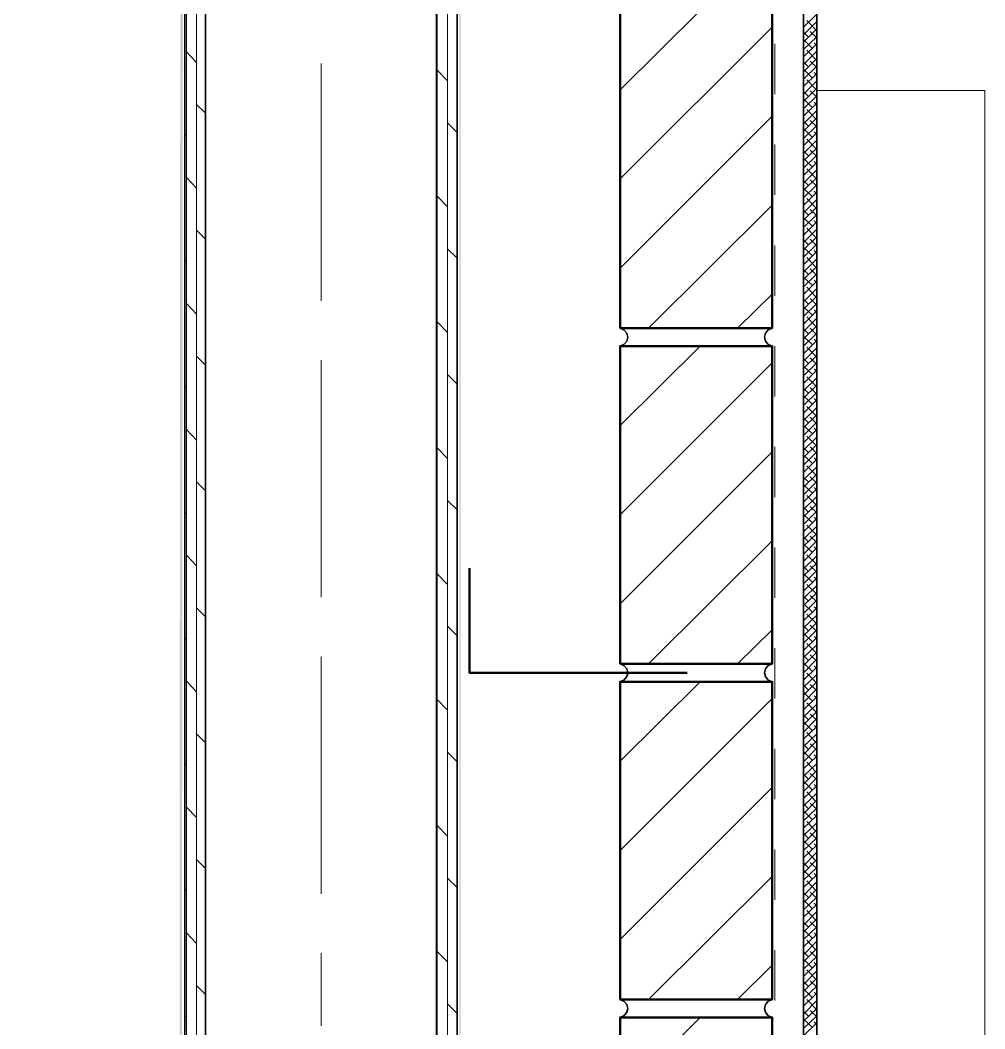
# Model space of a CAD drawing. Header units: inches. Extents: x 5 to 516, y -193 to 129.
# Drawn here: x 105.398 to 107.313, y -174.585 to -172.582 of the extents above; entities that cross this region are included whole.
import ezdxf

# ---------------------------------------------------------------- set-up
doc = ezdxf.new("R2010")
doc.units = ezdxf.units.IN
doc.header["$MEASUREMENT"] = 0
doc.linetypes.add('PDF_IMPORT', pattern=[1, 0.8, -0.2])
doc.layers.add('PDF8_Geometry', color=7, linetype='Continuous')
doc.layers.add('PDF8_Solid Fills', color=7, linetype='Continuous')

msp = doc.modelspace()

# ---------------------------------------------------------------- hatches: boundary and pattern name
at = {"layer": 'PDF8_Solid Fills', "transparency": 33554559}
for points in [[(105.3977391, -175.9157818), (105.3977391, -175.9202262), (105.5244058, -175.920226), (105.5244063, -175.9146705), (105.7177396, -175.9146707), (105.7221841, -171.1191149), (106.8366287, -171.0902268), (105.7166288, -171.1135596), (105.7132954, -175.9091154), (105.519962, -175.9091151), (105.5199613, -175.9157818)], [(106.2721842, -171.2291155), (106.269962, -171.2291155), (106.2699621, -180.5413382), (106.2721842, -180.5413382)]]:
    msp.add_hatch(color=256, dxfattribs=at).paths.add_polyline_path(points)

# ---------------------------------------------------------------- linework, layer by layer
at = {"layer": 'PDF8_Geometry', "linetype": 'PDF_IMPORT', "lineweight": 15, "ltscale": 0.588889}
msp.add_lwpolyline([(105.9955175, -170.9013364), (105.9955175, -174.5791153)], dxfattribs=at)
at = {"layer": 'PDF8_Geometry', "lineweight": 35}
for points in [[(105.7244061, -171.1268929), (105.7244061, -176.4791154), (105.7655172, -176.4791154), (105.7655172, -171.1268929)], [(106.9532948, -179.5624484), (106.9532948, -171.3646701), (106.9799615, -171.3646701), (106.9799615, -179.5624484)]]:
    msp.add_lwpolyline(points, close=True, dxfattribs=at)
at = {"layer": 'PDF8_Geometry', "lineweight": 15}
for points in [[(105.7277393, -176.479116), (105.7277393, -171.1268935)], [(105.7477396, -176.479116), (105.7477396, -171.1268935)], [(106.2255172, -180.5413382), (106.2255172, -171.2280039)], [(106.2466286, -180.5413382), (106.2466286, -171.2280039)], [(106.9799615, -175.6191159), (106.9532948, -175.6457826), (106.9532948, -171.5202267)], [(106.5888505, -172.7202271), (106.7477394, -172.5624493)], [(106.9532948, -172.595781), (106.9799615, -172.5702254)], [(106.9532948, -172.6113381), (106.9799615, -172.5846715)], [(106.9777394, -172.6013374), (106.9599616, -172.5824485)], [(106.2255172, -172.5980054), (106.2244061, -172.5968942)], [(106.5888505, -172.8968923), (106.8910727, -172.5957811)], [(106.9555169, -172.5935588), (106.9532947, -172.5913366)], [(106.9532948, -172.6257831), (106.9799615, -172.5991165)], [(106.9632955, -172.6157824), (106.9532955, -172.6057824)], [(106.9799615, -172.6168923), (106.9666282, -172.6046701)], [(106.9532948, -172.6402259), (106.9799615, -172.6146703)], [(106.971073, -172.6380037), (106.9532952, -172.6202259)], [(106.9799615, -172.6324473), (106.974406, -172.6268917)], [(105.7477396, -172.6657815), (105.7277396, -172.6446704)], [(106.9532948, -172.6546708), (106.9799615, -172.6291153)], [(106.9532948, -172.6702258), (106.9799615, -172.6435591)], [(106.9777394, -172.660225), (106.9599616, -172.6413362)], [(106.9555169, -172.6524487), (106.9532947, -172.6502265)], [(106.9532948, -172.6846708), (106.9799615, -172.6580041)], [(106.9632955, -172.67467), (106.9532955, -172.66467)], [(106.9799615, -172.6757822), (106.9666282, -172.66356)], [(106.2466286, -172.7024478), (106.2255175, -172.6813367)], [(106.9532948, -172.6991157), (106.9799615, -172.6735602)], [(106.971073, -172.6968936), (106.9532952, -172.6791158)], [(106.9799615, -172.6913372), (106.974406, -172.6857816)], [(106.9532948, -172.7135607), (106.9799615, -172.6880052)], [(106.9532948, -172.7291157), (106.9799615, -172.702449)], [(106.9777394, -172.7191149), (106.9599616, -172.700226)], [(106.9555169, -172.7113363), (106.9532947, -172.7091141)], [(106.9532948, -172.7435584), (106.9799615, -172.7168917)], [(106.9632955, -172.7335599), (106.9532955, -172.7235599)], [(106.9799615, -172.7346699), (106.9666282, -172.7224476)], [(106.9799615, -172.7213371), (107.3132949, -172.7213371), (107.3132949, -176.2213373), (106.9799615, -176.2213373)], [(106.9532948, -172.7580034), (106.9799615, -172.7324478)], [(106.9532948, -172.7724484), (106.9799615, -172.7468928)], [(106.971073, -172.7557812), (106.9532952, -172.7380035)], [(106.9799615, -172.750227), (106.974406, -172.7446715)], [(105.7655178, -172.7668919), (105.74774, -172.7491141)], [(106.9532948, -172.7880033), (106.9799615, -172.7613366)], [(106.9777394, -172.7780048), (106.9599616, -172.7591159)], [(106.2655178, -172.8046704), (106.2466289, -172.7857815)], [(106.5888505, -173.0746719), (106.8910727, -172.7724496)], [(106.9555169, -172.7702262), (106.9532947, -172.768004)], [(106.9532948, -172.8024483), (106.9799615, -172.7757816)], [(106.9632955, -172.7924498), (106.9532955, -172.7824498)], [(106.9799615, -172.7935597), (106.9666282, -172.7813375)], [(106.9532948, -172.8168933), (106.9799615, -172.7913377)], [(106.9532948, -172.8313383), (106.9799615, -172.8057827)], [(106.971073, -172.8146711), (106.9532952, -172.7968934)], [(106.9799615, -172.8091147), (106.974406, -172.8035591)], [(105.7277393, -172.8113368), (105.7244059, -172.8080035)], [(106.9555169, -172.8291161), (106.9532947, -172.8268939)], [(106.9532948, -172.8468932), (106.9799615, -172.8202265)], [(106.9777394, -172.8368925), (106.9599616, -172.8180036)], [(106.2255172, -172.8480054), (106.2244061, -172.8468943)], [(106.9532948, -172.8613382), (106.9799615, -172.8357826)], [(106.9632955, -172.8513374), (106.9532955, -172.8413374)], [(106.9799615, -172.8524496), (106.9666282, -172.8402274)], [(106.9532948, -172.8757832), (106.9799615, -172.8502276)], [(106.9532948, -172.8902259), (106.9799615, -172.8646703)], [(106.971073, -172.8735588), (106.9532952, -172.855781)], [(106.9799615, -172.8680046), (106.974406, -172.862449)], [(106.9555169, -172.8880037), (106.9532947, -172.8857815)], [(106.9532948, -172.9057808), (106.9799615, -172.8791141)], [(106.9777394, -172.8957823), (106.9599616, -172.8768934)], [(105.7477396, -172.9157815), (105.7277396, -172.8946704)], [(106.9532948, -172.9202258), (106.9799615, -172.8946702)], [(106.9632955, -172.9102251), (106.9532955, -172.9002251)], [(106.9799615, -172.9113373), (106.9666282, -172.899115)], [(106.9532948, -172.9346708), (106.9799615, -172.9091152)], [(106.9532948, -172.9502257), (106.9799615, -172.923559)], [(106.971073, -172.9324486), (106.9532952, -172.915782)], [(106.9799615, -172.9268922), (106.974406, -172.9213366)], [(106.2466286, -172.9524478), (106.2255175, -172.9313367)], [(106.9555169, -172.9468936), (106.9532947, -172.9446714)], [(106.9532948, -172.9646707), (106.9799615, -172.938004)], [(106.9777394, -172.95467), (106.9599616, -172.9357811)], [(106.6455171, -173.1935593), (106.8910727, -172.9491149)], [(106.9532948, -172.9791157), (106.9799615, -172.9535601)], [(106.9632955, -172.969115), (106.9532955, -172.959115)], [(106.9799615, -172.9702272), (106.9666282, -172.9580049)], [(106.9532948, -172.9935584), (106.9799615, -172.9680028)], [(106.9532948, -173.0091156), (106.9799615, -172.9824489)], [(106.971073, -172.9913385), (106.9532952, -172.9746719)], [(106.9799615, -172.9857821), (106.974406, -172.9802265)], [(105.7655178, -173.0168919), (105.74774, -172.9991141)], [(106.9555169, -173.0057813), (106.9532947, -173.003559)], [(106.9532948, -173.0235606), (106.9799615, -172.9968939)], [(106.9777394, -173.0135599), (106.9599616, -172.994671)], [(106.9532948, -173.0380033), (106.9799615, -173.0124477)], [(106.9532948, -173.0524483), (106.9799615, -173.0268927)], [(106.9632955, -173.0280048), (106.9532955, -173.0180048)], [(106.9799615, -173.030227), (106.9666282, -173.0168936)], [(106.2655178, -173.0546704), (106.2466289, -173.0357815)], [(106.9532948, -173.0680032), (106.9799615, -173.0413365)], [(106.971073, -173.0502262), (106.9532952, -173.0335595)], [(106.9799615, -173.0446697), (106.974406, -173.0391141)], [(105.7277393, -173.0613368), (105.7244059, -173.0580035)], [(106.9555169, -173.0646712), (106.9532947, -173.0624489)], [(106.9532948, -173.0824482), (106.9799615, -173.0557815)], [(106.9777394, -173.0724475), (106.9599616, -173.0535586)], [(106.9532948, -173.0968932), (106.9799615, -173.0713376)], [(106.9532948, -173.1113382), (106.9799615, -173.0857826)], [(106.9632955, -173.0868925), (106.9532955, -173.0768925)], [(106.9799615, -173.0891146), (106.9666282, -173.0757813)], [(106.2255172, -173.0980054), (106.2244061, -173.0968943)], [(106.9532948, -173.1268931), (106.9799615, -173.1002264)], [(106.971073, -173.1091161), (106.9532952, -173.0924494)], [(106.9799615, -173.1035596), (106.974406, -173.098004)], [(106.8221845, -173.1935593), (106.8910734, -173.1257815)], [(106.9555169, -173.1235588), (106.9532947, -173.1213366)], [(106.9532948, -173.1413381), (106.9799615, -173.1146714)], [(106.9777394, -173.1313374), (106.9599616, -173.1124485)], [(105.7477396, -173.1657815), (105.7277396, -173.1446704)], [(106.9532948, -173.1557808), (106.9799615, -173.1302253)], [(106.9532948, -173.1702258), (106.9799615, -173.1446703)], [(106.9632955, -173.1457824), (106.9532955, -173.1357824)], [(106.9799615, -173.1480045), (106.9666282, -173.1346712)], [(106.9532948, -173.185783), (106.9799615, -173.1591163)], [(106.971073, -173.1680037), (106.9532952, -173.151337)], [(106.9799615, -173.1624495), (106.974406, -173.1568939)], [(106.2466286, -173.2024479), (106.2255175, -173.1813367)], [(106.9555169, -173.1824487), (106.9532947, -173.1802264)], [(106.9532948, -173.2002257), (106.9799615, -173.1735591)], [(106.9777394, -173.1902273), (106.9599616, -173.1713384)], [(106.9532948, -173.2146707), (106.9799615, -173.1891152)], [(106.9532948, -173.2291157), (106.9799615, -173.2035601)], [(106.9632955, -173.20467), (106.9532955, -173.19467)], [(106.9799615, -173.2068921), (106.9666282, -173.1935588)], [(106.9532948, -173.2446706), (106.9799615, -173.218004)], [(106.971073, -173.2268936), (106.9532952, -173.2102269)], [(106.9799615, -173.2213371), (106.974406, -173.2157816)], [(106.5888505, -173.3868939), (106.7477394, -173.2291161)], [(106.9555169, -173.2413386), (106.9532947, -173.2391163)], [(106.9532948, -173.2591156), (106.9799615, -173.2324489)], [(106.9532948, -173.2735606), (106.9799615, -173.248005)], [(106.9777394, -173.2491149), (106.9599616, -173.2313371)], [(105.7655178, -173.2668919), (105.74774, -173.2491142)], [(106.5888505, -173.5646712), (106.8910727, -173.2624489)], [(106.9532948, -173.2880033), (106.9799615, -173.2624478)], [(106.9632955, -173.2635599), (106.9532955, -173.2535599)], [(106.9799615, -173.265782), (106.9666282, -173.2524487)], [(106.2655178, -173.3046704), (106.2466289, -173.2857816)], [(106.9532948, -173.3035605), (106.9799615, -173.2768938)], [(106.971073, -173.2857812), (106.9532952, -173.2691145)], [(106.9799615, -173.280227), (106.974406, -173.2746714)], [(105.7277393, -173.3113368), (105.7244059, -173.3080035)], [(106.9555169, -173.3002262), (106.9532947, -173.298004)], [(106.9532948, -173.3180032), (106.9799615, -173.2924477)], [(106.9532948, -173.3324482), (106.9799615, -173.3068927)], [(106.9777394, -173.3080048), (106.9599616, -173.290227)], [(106.9532948, -173.3468932), (106.9799615, -173.3213377)], [(106.971073, -173.3446711), (106.9532952, -173.3280044)], [(106.9632955, -173.3224475), (106.9532955, -173.3135586)], [(106.9799615, -173.3246719), (106.9666282, -173.3113386)], [(106.2255172, -173.3480054), (106.2244061, -173.3468943)], [(106.9532948, -173.3624481), (106.9799615, -173.3357815)], [(106.9799615, -173.3391146), (106.974406, -173.3335591)], [(106.9555169, -173.360226), (106.9532947, -173.3568927)], [(106.9532948, -173.3768931), (106.9799615, -173.3513376)], [(106.9532948, -173.3913381), (106.9799615, -173.3657826)], [(106.9777394, -173.3668924), (106.9599616, -173.3491146)], [(106.9532948, -173.406893), (106.9799615, -173.3802264)], [(106.971073, -173.403561), (106.9532952, -173.3868943)], [(106.9632955, -173.3813374), (106.9532955, -173.3724485)], [(106.9799615, -173.3835595), (106.9666282, -173.3702262)], [(105.7477396, -173.4157816), (105.7277396, -173.3946705)], [(106.9532948, -173.421338), (106.9799615, -173.3946714)], [(106.9777394, -173.4257823), (106.9599616, -173.4080045)], [(106.9799615, -173.3980045), (106.974406, -173.392449)], [(106.9555169, -173.4191159), (106.9532947, -173.4157826)], [(106.9532948, -173.435783), (106.9799615, -173.4102275)], [(106.9532948, -173.4502257), (106.9799615, -173.4246702)], [(106.2466286, -173.4524479), (106.2255175, -173.4313368)], [(106.5888505, -173.7413386), (106.8910727, -173.4391163)], [(106.9532948, -173.4657807), (106.9799615, -173.439114)], [(106.971073, -173.4624486), (106.9532952, -173.4457819)], [(106.9632955, -173.4402273), (106.9532955, -173.4313384)], [(106.9799615, -173.4424494), (106.9666282, -173.4291161)], [(106.9532948, -173.4802257), (106.9799615, -173.453559)], [(106.9777394, -173.4846699), (106.9599616, -173.4668921)], [(106.9799615, -173.4568921), (106.974406, -173.4513366)], [(106.9555169, -173.4780035), (106.9532947, -173.4746702)], [(106.9532948, -173.4946706), (106.9799615, -173.4691151)], [(106.9532948, -173.5091156), (106.9799615, -173.4835601)], [(105.7655178, -173.516892), (105.74774, -173.4991142)], [(106.9532948, -173.5246706), (106.9799615, -173.4980039)], [(106.971073, -173.5213362), (106.9532952, -173.5046696)], [(106.9632955, -173.4991149), (106.9532955, -173.490226)], [(106.9799615, -173.501337), (106.9666282, -173.4891148)], [(106.9532948, -173.5391155), (106.9799615, -173.5124489)], [(106.9532948, -173.5535605), (106.9799615, -173.528005)], [(106.9777394, -173.5435598), (106.9599616, -173.525782)], [(106.9799615, -173.515782), (106.974406, -173.5102265)], [(106.2655178, -173.5546705), (106.2466289, -173.5357816)], [(106.9555169, -173.5368934), (106.9532947, -173.5335601)], [(106.9532948, -173.5680033), (106.9799615, -173.5424477)], [(106.9799615, -173.5602269), (106.9666282, -173.5480047)], [(105.7277393, -173.5613369), (105.7244059, -173.5580035)], [(106.9532948, -173.5835604), (106.9799615, -173.5568938)], [(106.971073, -173.5802261), (106.9532952, -173.5635594)], [(106.9632955, -173.5591147), (106.9532955, -173.5491147)], [(106.9532948, -173.5980054), (106.9799615, -173.5713388)], [(106.9532948, -173.6124482), (106.9799615, -173.5868926)], [(106.9777394, -173.6024497), (106.9599616, -173.5846719)], [(106.9799615, -173.5746719), (106.974406, -173.5691164)], [(106.2255172, -173.5980054), (106.2244061, -173.5968943)], [(106.9555169, -173.595781), (106.9532947, -173.5924477)], [(106.9532948, -173.6268931), (106.9799615, -173.6013376)], [(106.9632955, -173.6180046), (106.9532955, -173.6080046)], [(106.9799615, -173.6191146), (106.9666282, -173.6068923)], [(106.6455171, -173.860226), (106.8910727, -173.6157816)], [(106.9532948, -173.6424481), (106.9799615, -173.6157814)], [(106.971073, -173.639116), (106.9532952, -173.6224493)], [(106.9799615, -173.6335595), (106.974406, -173.628004)], [(105.7477396, -173.6657816), (105.7277396, -173.6446705)], [(106.9532948, -173.6568931), (106.9799615, -173.6302264)], [(106.9532948, -173.671338), (106.9799615, -173.6457825)], [(106.9777394, -173.6613373), (106.9599616, -173.6435595)], [(106.9555169, -173.6546709), (106.9532947, -173.6513376)], [(106.9532948, -173.685783), (106.9799615, -173.6602275)], [(106.9632955, -173.6768922), (106.9532955, -173.6668922)], [(106.9799615, -173.6780044), (106.9666282, -173.6657822)], [(106.2466286, -173.7024479), (106.2255175, -173.6813368)], [(106.9532948, -173.701338), (106.9799615, -173.6746713)], [(106.971073, -173.6980036), (106.9532952, -173.681337)], [(106.9799615, -173.6924494), (106.974406, -173.688005)], [(106.9532948, -173.7157807), (106.9799615, -173.6902251)], [(106.9532948, -173.7302257), (106.9799615, -173.7046701)], [(106.9777394, -173.7202272), (106.9599616, -173.7024494)], [(106.9555169, -173.7135608), (106.9532947, -173.7102275)], [(106.9532948, -173.7446707), (106.9799615, -173.7191151)], [(106.9632955, -173.7357821), (106.9532955, -173.7257821)], [(106.9799615, -173.7368943), (106.9666282, -173.7246721)], [(106.9532948, -173.7602256), (106.9799615, -173.7335589)], [(106.971073, -173.7580035), (106.9532952, -173.7402257)], [(106.9799615, -173.7513371), (106.974406, -173.7468926)], [(105.7655178, -173.766892), (105.74774, -173.7491142)], [(106.9532948, -173.7746706), (106.9799615, -173.749115)], [(106.9532948, -173.7891156), (106.9799615, -173.76356)], [(106.9777394, -173.7791148), (106.9599616, -173.7613371)], [(106.2655178, -173.8046705), (106.2466289, -173.7857816)], [(106.9555169, -173.7724484), (106.9532947, -173.7702262)], [(106.9532948, -173.8046705), (106.9799615, -173.7780038)], [(106.9632955, -173.7946698), (106.9532955, -173.7846698)], [(106.9799615, -173.795782), (106.9666282, -173.7835597)], [(105.7277393, -173.8113369), (105.7244059, -173.8080035)], [(106.8221845, -173.860226), (106.8910734, -173.7924483)], [(106.9532948, -173.8191155), (106.9799615, -173.7924488)], [(106.9532948, -173.8335605), (106.9799615, -173.8080049)], [(106.971073, -173.8168933), (106.9532952, -173.7991156)], [(106.9799615, -173.8102269), (106.974406, -173.8057825)], [(106.9555169, -173.8313383), (106.9532947, -173.8291161)], [(106.9532948, -173.8480055), (106.9799615, -173.8224499)], [(106.9777394, -173.8380047), (106.9599616, -173.8202269)], [(106.2255172, -173.8480055), (106.2244061, -173.8468943)], [(106.9532948, -173.8635604), (106.9799615, -173.8368937)], [(106.9632955, -173.8535597), (106.9532955, -173.8435597)], [(106.9799615, -173.8546696), (106.9666282, -173.8424474)], [(106.9532948, -173.8780031), (106.9799615, -173.8513364)], [(106.9532948, -173.8924481), (106.9799615, -173.8668925)], [(106.971073, -173.8757832), (106.9532952, -173.8580055)], [(106.9799615, -173.8691146), (106.974406, -173.8646701)], [(106.9555169, -173.890226), (106.9532947, -173.8880037)], [(106.9532948, -173.9068931), (106.9799615, -173.8813375)], [(106.9777394, -173.8968924), (106.9599616, -173.8791146)], [(105.7477396, -173.9157816), (105.7277396, -173.8946705)], [(106.5888505, -174.0535606), (106.7477394, -173.8957828)], [(106.9532948, -173.922448), (106.9799615, -173.8957813)], [(106.9632955, -173.9124495), (106.9532955, -173.9024495)], [(106.9799615, -173.9135595), (106.9666282, -173.9013373)], [(106.5888505, -174.2313379), (106.8910727, -173.9291157)], [(106.9532948, -173.936893), (106.9799615, -173.9102263)], [(106.9532948, -173.951338), (106.9799615, -173.9257824)], [(106.971073, -173.9346709), (106.9532952, -173.9168931)], [(106.9799615, -173.9280045), (106.974406, -173.92356)], [(106.2466286, -173.9524479), (106.2255175, -173.9313368)], [(106.9555169, -173.9491158), (106.9532947, -173.9468936)], [(106.9532948, -173.9657807), (106.9799615, -173.9402251)], [(106.9777394, -173.9557822), (106.9599616, -173.9380045)], [(106.9532948, -173.9813379), (106.9799615, -173.9546712)], [(106.9532948, -173.9957829), (106.9799615, -173.9691162)], [(106.9632955, -173.9713372), (106.9532955, -173.9613372)], [(106.9799615, -173.9724494), (106.9666282, -173.9602271)], [(106.9532948, -174.0102256), (106.9799615, -173.98467)], [(106.971073, -173.9935585), (106.9532952, -173.9757807)], [(106.9799615, -173.9868944), (106.974406, -173.9824499)], [(105.7655178, -174.016892), (105.74774, -173.9991142)], [(106.9555169, -174.0080035), (106.9532947, -174.0057813)], [(106.9532948, -174.0246706), (106.9799615, -173.999115)], [(106.9777394, -174.0157821), (106.9599616, -173.9968932)], [(106.9532948, -174.0402255), (106.9799615, -174.0135588)], [(106.9532948, -174.0546705), (106.9799615, -174.0280038)], [(106.9632955, -174.0302271), (106.9532955, -174.0202271)], [(106.9799615, -174.031337), (106.9666282, -174.0191148)], [(106.2655178, -174.0546705), (106.2466289, -174.0357816)], [(106.9532948, -174.0691155), (106.9799615, -174.0435599)], [(106.971073, -174.0524484), (106.9532952, -174.0346706)], [(106.9799615, -174.045782), (106.974406, -174.0413375)], [(105.7277393, -174.0613369), (105.7244059, -174.0580036)], [(106.9555169, -174.0668934), (106.9532947, -174.0646711)], [(106.9532948, -174.0835605), (106.9799615, -174.0580049)], [(106.9777394, -174.074672), (106.9599616, -174.0557831)], [(106.9532948, -174.0991154), (106.9799615, -174.0724487)], [(106.9532948, -174.1135604), (106.9799615, -174.0868937)], [(106.9632955, -174.0891147), (106.9532955, -174.0791147)], [(106.9799615, -174.0902269), (106.9666282, -174.0780047)], [(106.2255172, -174.0980055), (106.2244061, -174.0968944)], [(106.5888505, -174.4080042), (106.8910727, -174.1057819)], [(106.9532948, -174.1280031), (106.9799615, -174.1024476)], [(106.971073, -174.1113383), (106.9532952, -174.0935605)], [(106.9799615, -174.1046696), (106.974406, -174.1002252)], [(106.9555169, -174.1257833), (106.9532947, -174.123561)], [(106.9532948, -174.1424481), (106.9799615, -174.1168926)], [(106.9777394, -174.1335596), (106.9599616, -174.1146707)], [(105.7477396, -174.1657816), (105.7277396, -174.1446705)], [(106.9532948, -174.1580053), (106.9799615, -174.1313386)], [(106.9532948, -174.172448), (106.9799615, -174.1468925)], [(106.9632955, -174.1480046), (106.9532955, -174.1380046)], [(106.9799615, -174.1491145), (106.9666282, -174.1368923)], [(106.9532948, -174.186893), (106.9799615, -174.1613375)], [(106.971073, -174.1702259), (106.9532952, -174.1524481)], [(106.9799615, -174.1635595), (106.974406, -174.1591151)], [(106.2466286, -174.2024479), (106.2255175, -174.1813368)], [(106.9555169, -174.1846709), (106.9532947, -174.1824487)], [(106.9532948, -174.201338), (106.9799615, -174.1757824)], [(106.9777394, -174.1924495), (106.9599616, -174.1735606)], [(106.9532948, -174.2168929), (106.9799615, -174.1902263)], [(106.9532948, -174.2313379), (106.9799615, -174.2057824)], [(106.9632955, -174.2068922), (106.9532955, -174.1968922)], [(106.9799615, -174.2080044), (106.9666282, -174.1957822)], [(106.9532948, -174.2457818), (106.9799615, -174.2202262)], [(106.971073, -174.2291158), (106.9532952, -174.211338)], [(106.9799615, -174.2224483), (106.974406, -174.2180038)], [(105.7655178, -174.2668932), (105.74774, -174.2491154)], [(106.9555169, -174.2435596), (106.9532947, -174.2413374)], [(106.9532948, -174.2613378), (106.9799615, -174.2346712)], [(106.9532948, -174.2757817), (106.9799615, -174.249115)], [(106.9777394, -174.2513371), (106.9599616, -174.2324482)], [(106.9532948, -174.2902267), (106.9799615, -174.2646711)], [(106.9632955, -174.2657821), (106.9532955, -174.2557821)], [(106.9799615, -174.2668932), (106.9666282, -174.2546709)], [(106.2655178, -174.3046705), (106.2466289, -174.2857816)], [(106.6455171, -174.5268928), (106.8910727, -174.2824483)], [(106.9532948, -174.3046705), (106.9799615, -174.279115)], [(106.971073, -174.2880045), (106.9532952, -174.2702268)], [(106.9799615, -174.2824492), (106.974406, -174.2768937)], [(105.7277393, -174.3113369), (105.7244059, -174.3080036)], [(106.9555169, -174.3024484), (106.9532947, -174.3002262)], [(106.9532948, -174.3202266), (106.9799615, -174.2935599)], [(106.9532948, -174.3346704), (106.9799615, -174.3080038)], [(106.9777394, -174.310227), (106.9599616, -174.2913381)], [(106.9532948, -174.3491154), (106.9799615, -174.3235599)], [(106.971073, -174.3468933), (106.9532952, -174.3291155)], [(106.9632955, -174.3246708), (106.9532955, -174.3146708)], [(106.9799615, -174.3257819), (106.9666282, -174.3135597)], [(106.2255172, -174.3480044), (106.2244061, -174.3468932)], [(106.9532948, -174.3635604), (106.9799615, -174.3380049)], [(106.9799615, -174.341338), (106.974406, -174.3357824)], [(106.9555169, -174.3613372), (106.9532947, -174.3591149)], [(106.9532948, -174.3791153), (106.9799615, -174.3524487)], [(106.9532948, -174.3935603), (106.9799615, -174.3668937)], [(106.9777394, -174.3691157), (106.9599616, -174.3502269)], [(106.9532948, -174.4080042), (106.9799615, -174.3824486)], [(106.971073, -174.4057821), (106.9532952, -174.3880043)], [(106.9632955, -174.3835596), (106.9532955, -174.3735596)], [(106.9799615, -174.3846707), (106.9666282, -174.3724484)], [(105.7477396, -174.4157816), (105.7277396, -174.3946705)], [(106.9532948, -174.422448), (106.9799615, -174.3968925)], [(106.9777394, -174.4280045), (106.9599616, -174.4091156)], [(106.9799615, -174.4002267), (106.974406, -174.3946712)], [(106.9555169, -174.4202259), (106.9532947, -174.4180037)], [(106.9532948, -174.4380041), (106.9799615, -174.4113374)], [(106.9532948, -174.4524491), (106.9799615, -174.4257824)], [(106.2466286, -174.4524491), (106.2255175, -174.431338)], [(106.9532948, -174.4668929), (106.9799615, -174.4413374)], [(106.971073, -174.4646708), (106.9532952, -174.446893)], [(106.9632955, -174.4424484), (106.9532955, -174.4324484)], [(106.9799615, -174.4435594), (106.9666282, -174.4313372)], [(106.8221845, -174.5268928), (106.8910734, -174.459115)], [(106.9532948, -174.4813379), (106.9799615, -174.4557824)], [(106.9532948, -174.4968929), (106.9799615, -174.4702262)], [(106.9777394, -174.4868933), (106.9599616, -174.4680044)], [(106.9799615, -174.4591155), (106.974406, -174.4535599)], [(106.9555169, -174.4791158), (106.9532947, -174.4768936)], [(106.9532948, -174.5113378), (106.9799615, -174.4846712)], [(106.9799615, -174.5024493), (106.9666282, -174.4902271)], [(105.7655178, -174.5168932), (105.74774, -174.4991154)], [(106.9532948, -174.5257817), (106.9799615, -174.5002261)], [(106.971073, -174.5235596), (106.9532952, -174.5057818)], [(106.9632955, -174.5013371), (106.9532955, -174.4913371)], [(106.9532948, -174.5402267), (106.9799615, -174.5146711)], [(106.9532948, -174.5557816), (106.9799615, -174.5291149)], [(106.9777394, -174.545782), (106.9599616, -174.5268931)], [(106.9799615, -174.5180042), (106.974406, -174.5124487)], [(106.2655178, -174.5546705), (106.2466289, -174.5357817)], [(106.9555169, -174.5380046), (106.9532947, -174.5357823)], [(106.9532948, -174.5702266), (106.9799615, -174.544671)], [(106.9632955, -174.560227), (106.9532955, -174.550227)], [(106.9799615, -174.5613369), (106.9666282, -174.5491147)], [(105.7277393, -174.5613369), (105.7244059, -174.5591147)], [(106.5888505, -174.7202262), (106.7477394, -174.5624484)], [(106.9532948, -174.5846705), (106.9799615, -174.5591149)], [(106.971073, -174.5824483), (106.9532952, -174.5657817)], [(106.9532948, -174.5991154), (106.9799615, -174.5735599)], [(106.9799615, -174.576893), (106.974406, -174.5713374)]]:
    msp.add_lwpolyline(points, dxfattribs=at)
at = {"layer": 'PDF8_Geometry', "lineweight": 35}
for points in [[(106.2244061, -171.2291155), (106.2244061, -180.5413382), (106.2655172, -180.5413382), (106.2655172, -171.2291155)], [(106.5888505, -173.2291157), (106.5966282, -173.2257824), (106.6021838, -173.2191157), (106.604406, -173.2113379), (106.6021838, -173.2035601), (106.5966282, -173.1968935), (106.5888505, -173.1935601)], [(106.8910728, -173.1935593), (106.8832951, -173.1968927), (106.8777395, -173.2035593), (106.8755173, -173.2113371), (106.8777395, -173.2191149), (106.8832951, -173.2257816), (106.8910728, -173.2291149)], [(106.5888505, -173.8957824), (106.5966282, -173.8924491), (106.6021838, -173.8857824), (106.604406, -173.8780046), (106.6021838, -173.8702269), (106.5966282, -173.8635602), (106.5888505, -173.8602269)], [(106.8910728, -173.860226), (106.8832951, -173.8635594), (106.8777395, -173.870226), (106.8755173, -173.8780038), (106.8777395, -173.8857816), (106.8832951, -173.8924483), (106.8910728, -173.8957816)], [(106.5888505, -174.5624491), (106.5966282, -174.5591158), (106.6021838, -174.5524491), (106.604406, -174.5446714), (106.6021838, -174.5368936), (106.5966282, -174.5302269), (106.5888505, -174.5268936)], [(106.8910728, -174.5268928), (106.8832951, -174.5302261), (106.8777395, -174.5368928), (106.8755173, -174.5446705), (106.8777395, -174.5524483), (106.8832951, -174.559115), (106.8910728, -174.5624483)]]:
    msp.add_lwpolyline(points, dxfattribs=at)
at = {"layer": 'PDF8_Geometry', "linetype": 'PDF_IMPORT', "lineweight": 15, "ltscale": 0.042222}
msp.add_lwpolyline([(106.8966282, -171.2291155), (106.8966282, -179.5624485)], dxfattribs=at)
at = {"layer": 'PDF8_Geometry', "lineweight": 50}
for points in [[(106.5888505, -173.1935602), (106.5888505, -172.562449), (106.8910727, -172.562449), (106.8910727, -173.1935602)], [(106.5888505, -173.8602269), (106.5888505, -173.2291157), (106.8910727, -173.2291157), (106.8910727, -173.8602269)], [(106.5888505, -174.5268936), (106.5888505, -173.8957824), (106.8910727, -173.8957824), (106.8910727, -174.5268936)], [(106.5888505, -175.1946714), (106.5888505, -174.5624491), (106.8910727, -174.5624491), (106.8910727, -175.1946714)]]:
    msp.add_lwpolyline(points, close=True, dxfattribs=at)
msp.add_lwpolyline([(106.722184, -173.8780031), (106.2899618, -173.8780031), (106.2899618, -173.6702253)], dxfattribs=at)

doc.saveas('drawing.dxf')
